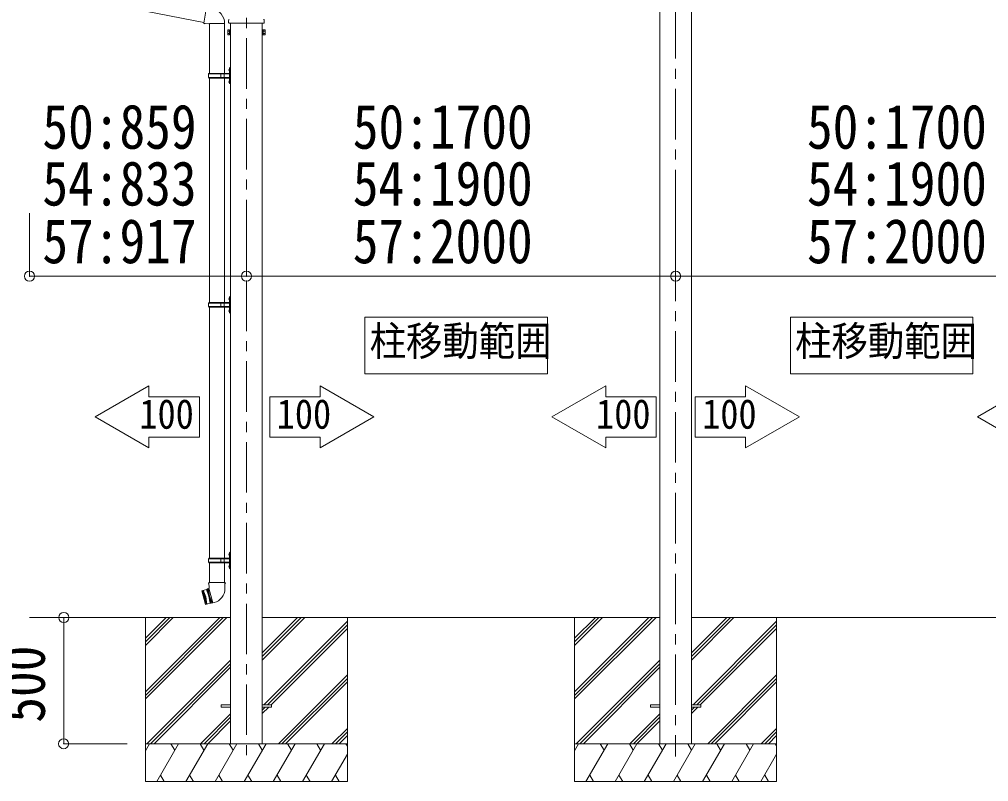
# Model space of a CAD drawing. Units: millimetres, scale not verified. Extents: x -11181 to 11305, y -7804 to 7716.
# Drawn here: x -8253 to -4415, y -3913 to -894 of the extents above; entities that cross this region are included whole.
import ezdxf
from ezdxf.enums import TextEntityAlignment as Align

# ---------------------------------------------------------------- set-up
doc = ezdxf.new("R2010")
doc.units = ezdxf.units.MM
doc.header["$LTSCALE"] = 40
doc.header["$PDMODE"] = 32
doc.header["$PDSIZE"] = 40
doc.linetypes.add('CHAIN1', pattern=[8, 5, -1, 1, -1])
doc.layers.add('0-0_0', color=4, linetype='Continuous', lineweight=9)
doc.layers.add('0-7_PARTS2', color=7, linetype='Continuous', lineweight=9)
doc.styles.add('ＭＳ ゴシック', font='')
doc.styles.get('ＭＳ ゴシック').set_extended_font_data('MS Gothic')

msp = doc.modelspace()

# ---------------------------------------------------------------- linework, layer by layer
at = {"layer": '0-0_0', "color": 5, "linetype": 'CHAIN1'}
for p, q in [((-5654.44, -529.28), (-5654.44, -3813.59)), ((-7354.44, -648.16), (-7354.44, -3813.59))]:
    msp.add_line(p, q, dxfattribs=at)
at = {"layer": '0-0_0', "color": 7}
for p, q in [((-8089.82, -795.38), (-7522.61, -905.63)), ((-7511.99, -845.38), (-7523.05, -908.11)), ((-7523.05, -908.11), (-7503.29, -911.24)), ((-7523.05, -908.11), (-7522.65, -910.36)), ((-7522.65, -910.36), (-7519.09, -910.99)), ((-7519.09, -910.99), (-7517.9, -908.92)), ((-7503.29, -911.24), (-7501.09, -910.25)), ((-7501.09, -910.25), (-7501.09, -910.29)), ((-7500.92, -910.48), (-7500.23, -910.61)), ((-7500.79, -910.65), (-7500.79, -1107.99)), ((-7441.76, -910.65), (-7500.12, -910.65)), ((-7440.96, -910.48), (-7441.65, -910.61)), ((-7441.09, -910.65), (-7441.09, -1107.99)), ((-7503.94, -1109.99), (-7502.94, -1107.99)), ((-7455.45, -1109.99), (-7503.94, -1109.99)), ((-7503.94, -1123.99), (-7503.94, -1109.99)), ((-7421.44, -1107.99), (-7502.94, -1107.99)), ((-7455.45, -1125.99), (-7455.45, -1107.99)), ((-7454.69, -1107.99), (-7452.69, -1109.99)), ((-7421.44, -1109.99), (-7452.69, -1109.99)), ((-7442.31, -1109.99), (-7444.31, -1107.99)), ((-7442.31, -1123.99), (-7442.31, -1109.99)), ((-7423.24, -1090.84), (-7421.2, -1091.84)), ((-7423.24, -1095.13), (-7421.2, -1094.14)), ((-7421.97, -1088.84), (-7421.97, -1097.14)), ((-7421.97, -1088.84), (-7421.34, -1088.84)), ((-7421.97, -1097.14), (-7421.34, -1097.14)), ((-7421.34, -1088.84), (-7420.94, -1089.24)), ((-7421.34, -1088.84), (-7421.34, -1097.14)), ((-7421.34, -1097.14), (-7420.94, -1096.74)), ((-7421.2, -1091.84), (-7420.58, -1092.99)), ((-7421.2, -1094.14), (-7420.58, -1092.99)), ((-7418.94, -1084.49), (-7420.94, -1086.49)), ((-7420.94, -1086.49), (-7420.94, -1147.49)), ((-7418.94, -1084.49), (-7416.94, -1084.49)), ((-7418.94, -1084.49), (-7418.94, -1149.49)), ((-7416.94, -1149.49), (-7416.94, -1084.49)), ((-7455.45, -1123.99), (-7503.94, -1123.99)), ((-7503.94, -1123.99), (-7502.94, -1125.99)), ((-7502.94, -1125.99), (-7421.44, -1125.99)), ((-7500.79, -1125.99), (-7500.79, -2015.48)), ((-7454.69, -1125.99), (-7452.69, -1123.99)), ((-7421.44, -1123.99), (-7452.69, -1123.99)), ((-7442.31, -1123.99), (-7444.31, -1125.99)), ((-7441.09, -1125.99), (-7441.09, -2015.48)), ((-7423.24, -1138.84), (-7421.2, -1139.84)), ((-7423.24, -1143.13), (-7421.2, -1142.14)), ((-7421.97, -1136.84), (-7421.97, -1145.14)), ((-7421.97, -1136.84), (-7421.34, -1136.84)), ((-7421.97, -1145.14), (-7421.34, -1145.14)), ((-7421.34, -1136.84), (-7420.94, -1137.24)), ((-7421.34, -1136.84), (-7421.34, -1145.14)), ((-7421.34, -1145.14), (-7420.94, -1144.74)), ((-7421.2, -1139.84), (-7420.58, -1140.99)), ((-7421.2, -1142.14), (-7420.58, -1140.99)), ((-7420.94, -1147.49), (-7418.94, -1149.49)), ((-7416.94, -1149.49), (-7418.94, -1149.49)), ((-7418.94, -1991.99), (-7420.94, -1993.99)), ((-7420.94, -1993.99), (-7420.94, -2054.99)), ((-7418.94, -1991.99), (-7416.94, -1991.99)), ((-7418.94, -1991.99), (-7418.94, -2056.99)), ((-7416.94, -2056.99), (-7416.94, -1991.99)), ((-7503.94, -2017.49), (-7502.94, -2015.49)), ((-7455.45, -2017.49), (-7503.94, -2017.49)), ((-7503.94, -2031.49), (-7503.94, -2017.49)), ((-7455.45, -2031.49), (-7503.94, -2031.49)), ((-7503.94, -2031.49), (-7502.94, -2033.49)), ((-7421.44, -2015.49), (-7502.94, -2015.49)), ((-7502.94, -2033.49), (-7421.44, -2033.49)), ((-7500.79, -2033.48), (-7500.79, -3027.99)), ((-7455.45, -2033.49), (-7455.45, -2015.49)), ((-7454.69, -2015.49), (-7452.69, -2017.49)), ((-7454.69, -2033.49), (-7452.69, -2031.49)), ((-7421.44, -2017.49), (-7452.69, -2017.49)), ((-7421.44, -2031.49), (-7452.69, -2031.49)), ((-7442.31, -2017.49), (-7444.31, -2015.49)), ((-7442.31, -2031.49), (-7444.31, -2033.49)), ((-7442.31, -2031.49), (-7442.31, -2017.49)), ((-7441.09, -2033.48), (-7441.09, -3027.99)), ((-7423.24, -1998.34), (-7421.2, -1999.34)), ((-7423.24, -2002.63), (-7421.2, -2001.64)), ((-7421.97, -1996.34), (-7421.97, -2004.64)), ((-7421.97, -1996.34), (-7421.34, -1996.34)), ((-7421.97, -2004.64), (-7421.34, -2004.64)), ((-7421.34, -1996.34), (-7420.94, -1996.74)), ((-7421.34, -1996.34), (-7421.34, -2004.64)), ((-7421.34, -2004.64), (-7420.94, -2004.24)), ((-7421.2, -1999.34), (-7420.58, -2000.49)), ((-7421.2, -2001.64), (-7420.58, -2000.49)), ((-7423.24, -2046.34), (-7421.2, -2047.34)), ((-7423.24, -2050.63), (-7421.2, -2049.64)), ((-7421.97, -2044.34), (-7421.97, -2052.64)), ((-7421.97, -2044.34), (-7421.34, -2044.34)), ((-7421.97, -2052.64), (-7421.34, -2052.64)), ((-7421.34, -2044.34), (-7420.94, -2044.74)), ((-7421.34, -2044.34), (-7421.34, -2052.64)), ((-7421.34, -2052.64), (-7420.94, -2052.24)), ((-7421.2, -2047.34), (-7420.58, -2048.49)), ((-7421.2, -2049.64), (-7420.58, -2048.49)), ((-7420.94, -2054.99), (-7418.94, -2056.99)), ((-7416.94, -2056.99), (-7418.94, -2056.99)), ((-7503.94, -3029.99), (-7502.94, -3027.99)), ((-7455.45, -3029.99), (-7503.94, -3029.99)), ((-7503.94, -3043.99), (-7503.94, -3029.99)), ((-7421.44, -3027.99), (-7502.94, -3027.99)), ((-7455.45, -3045.99), (-7455.45, -3027.99)), ((-7454.69, -3027.99), (-7452.69, -3029.99)), ((-7421.44, -3029.99), (-7452.69, -3029.99)), ((-7442.31, -3029.99), (-7444.31, -3027.99)), ((-7442.31, -3043.99), (-7442.31, -3029.99)), ((-7423.24, -3010.84), (-7421.2, -3011.84)), ((-7423.24, -3015.13), (-7421.2, -3014.14)), ((-7421.97, -3008.84), (-7421.97, -3017.14)), ((-7421.97, -3008.84), (-7421.34, -3008.84)), ((-7421.97, -3017.14), (-7421.34, -3017.14)), ((-7421.34, -3008.84), (-7420.94, -3009.24)), ((-7421.34, -3008.84), (-7421.34, -3017.14)), ((-7421.34, -3017.14), (-7420.94, -3016.74)), ((-7421.2, -3011.84), (-7420.58, -3012.99)), ((-7421.2, -3014.14), (-7420.58, -3012.99)), ((-7418.94, -3004.49), (-7420.94, -3006.49)), ((-7420.94, -3006.49), (-7420.94, -3067.49)), ((-7418.94, -3004.49), (-7416.94, -3004.49)), ((-7418.94, -3004.49), (-7418.94, -3069.49)), ((-7416.94, -3069.49), (-7416.94, -3004.49)), ((-7455.45, -3043.99), (-7503.94, -3043.99)), ((-7503.94, -3043.99), (-7502.94, -3045.99)), ((-7502.94, -3045.99), (-7421.44, -3045.99)), ((-7500.79, -3045.99), (-7500.79, -3123.85)), ((-7454.69, -3045.99), (-7452.69, -3043.99)), ((-7421.44, -3043.99), (-7452.69, -3043.99)), ((-7442.31, -3043.99), (-7444.31, -3045.99)), ((-7441.09, -3045.99), (-7441.09, -3123.85)), ((-7423.24, -3058.84), (-7421.2, -3059.84)), ((-7423.24, -3063.13), (-7421.2, -3062.14)), ((-7421.97, -3056.84), (-7421.97, -3065.14)), ((-7421.97, -3056.84), (-7421.34, -3056.84)), ((-7421.97, -3065.14), (-7421.34, -3065.14)), ((-7421.34, -3056.84), (-7420.94, -3057.24)), ((-7421.34, -3056.84), (-7421.34, -3065.14)), ((-7421.34, -3065.14), (-7420.94, -3064.74)), ((-7421.2, -3059.84), (-7420.58, -3060.99)), ((-7421.2, -3062.14), (-7420.58, -3060.99)), ((-7420.94, -3067.49), (-7418.94, -3069.49)), ((-7416.94, -3069.49), (-7418.94, -3069.49)), ((-7502.64, -3123.85), (-7504.34, -3128.35)), ((-7502.61, -3128.85), (-7504.34, -3128.35)), ((-7502.5, -3147.09), (-7502.89, -3147.2)), ((-7502.89, -3147.2), (-7487.28, -3205.44)), ((-7502.64, -3123.85), (-7502.5, -3147.09)), ((-7439.24, -3123.85), (-7502.64, -3123.85)), ((-7439.24, -3123.85), (-7439.39, -3148.85)), ((-7437.74, -3128.35), (-7439.27, -3128.85)), ((-7439.24, -3123.85), (-7437.74, -3128.35)), ((-7531.22, -3157.38), (-7530.87, -3156.77)), ((-7531.22, -3157.38), (-7516.91, -3210.79)), ((-7513, -3151.98), (-7530.87, -3156.77)), ((-7516.3, -3211.15), (-7530.87, -3156.77)), ((-7522.62, -3183.7), (-7527, -3155.73)), ((-7527, -3155.73), (-7512.43, -3210.11)), ((-7514.89, -3181.63), (-7525.07, -3155.21)), ((-7525.07, -3155.21), (-7510.5, -3209.6)), ((-7522.62, -3183.7), (-7512.43, -3210.11)), ((-7514.89, -3181.63), (-7510.5, -3209.6)), ((-7510.36, -3150.24), (-7513, -3151.98)), ((-7513, -3151.98), (-7502.82, -3178.39)), ((-7510.36, -3150.24), (-7508.43, -3149.72)), ((-7495.27, -3206.55), (-7510.36, -3150.24)), ((-7505.47, -3149.18), (-7508.43, -3149.72)), ((-7508.43, -3149.72), (-7493.34, -3206.03)), ((-7502.57, -3148.41), (-7505.47, -3149.18)), ((-7505.47, -3149.18), (-7500.88, -3177.87)), ((-7502.82, -3178.39), (-7498.43, -3206.36)), ((-7490.51, -3205.01), (-7500.88, -3177.87)), ((-7516.3, -3211.15), (-7516.91, -3210.79)), ((-7498.43, -3206.36), (-7516.3, -3211.15)), ((-7495.27, -3206.55), (-7498.43, -3206.36)), ((-7495.27, -3206.55), (-7493.34, -3206.03)), ((-7490.51, -3205.01), (-7493.34, -3206.03)), ((-7487.61, -3204.24), (-7490.51, -3205.01)), ((-7487.28, -3205.44), (-7482.37, -3204.13)), ((-8213.28, -3262.98), (-7416.94, -3262.98)), ((-7754.44, -3345.03), (-7672.39, -3262.98)), ((-7754.44, -3359.17), (-7658.25, -3262.98)), ((-7754.44, -3373.31), (-7644.11, -3262.98)), ((-7754.44, -3585.44), (-7431.97, -3262.98)), ((-7754.44, -3571.3), (-7446.12, -3262.98)), ((-7754.44, -3557.16), (-7460.26, -3262.98)), ((-7754.44, -3262.98), (-7754.44, -3912.98)), ((-7291.94, -3403.03), (-7151.89, -3262.98)), ((-7291.94, -3417.17), (-7137.75, -3262.98)), ((-7291.94, -3431.31), (-7123.61, -3262.98)), ((-7291.94, -3262.98), (-5716.94, -3262.98)), ((-7285.26, -3608.48), (-6954.44, -3277.66)), ((-7271.12, -3608.48), (-6954.44, -3291.8)), ((-6954.44, -3262.98), (-6954.44, -3912.98)), ((-6054.44, -3345.03), (-5972.39, -3262.98)), ((-6054.44, -3359.17), (-5958.25, -3262.98)), ((-6054.44, -3373.31), (-5944.11, -3262.98)), ((-6054.44, -3585.44), (-5731.98, -3262.98)), ((-6054.44, -3571.3), (-5746.12, -3262.98)), ((-6054.44, -3557.16), (-5760.26, -3262.98)), ((-6054.44, -3262.98), (-6054.44, -3912.98)), ((-5591.94, -3403.03), (-5451.89, -3262.98)), ((-5591.94, -3417.17), (-5437.75, -3262.98)), ((-5591.94, -3431.31), (-5423.61, -3262.98)), ((-5591.94, -3262.98), (-4016.94, -3262.98)), ((-5585.27, -3608.48), (-5254.44, -3277.66)), ((-5571.12, -3608.48), (-5254.44, -3291.8)), ((-5254.44, -3262.98), (-5254.44, -3912.98)), ((-7256.98, -3608.48), (-6954.44, -3305.95)), ((-5556.98, -3608.48), (-5254.44, -3305.95)), ((-7748.13, -3762.98), (-7416.94, -3431.79)), ((-7733.99, -3762.98), (-7416.94, -3445.94)), ((-6048.13, -3762.98), (-5716.94, -3431.79)), ((-6033.99, -3762.98), (-5716.94, -3445.94)), ((-7719.84, -3762.98), (-7416.94, -3460.08)), ((-7227.63, -3762.98), (-6954.44, -3489.79)), ((-6019.85, -3762.98), (-5716.94, -3460.08)), ((-5527.63, -3762.98), (-5254.44, -3489.79)), ((-7213.49, -3762.98), (-6954.44, -3503.94)), ((-7199.34, -3762.98), (-6954.44, -3518.08)), ((-5513.49, -3762.98), (-5254.44, -3503.94)), ((-5499.35, -3762.98), (-5254.44, -3518.08)), ((-7416.94, -3643.93), (-7536, -3762.98)), ((-7291.94, -3629.3), (-7280.12, -3617.48)), ((-7291.94, -3643.44), (-7265.98, -3617.48)), ((-5716.94, -3643.93), (-5836, -3762.98)), ((-5591.94, -3629.3), (-5580.12, -3617.48)), ((-5591.94, -3643.44), (-5565.98, -3617.48)), ((-7521.85, -3762.98), (-7416.94, -3658.07)), ((-7507.71, -3762.98), (-7416.94, -3672.21)), ((-5821.86, -3762.98), (-5716.94, -3658.07)), ((-5807.72, -3762.98), (-5716.94, -3672.21)), ((-7015.5, -3762.98), (-6954.44, -3701.92)), ((-7001.35, -3762.98), (-6954.44, -3716.07)), ((-5315.5, -3762.98), (-5254.44, -3701.92)), ((-5301.36, -3762.98), (-5254.44, -3716.07)), ((-6987.21, -3762.98), (-6954.44, -3730.21)), ((-5287.22, -3762.98), (-5254.44, -3730.21)), ((-7754.44, -3790.49), (-7738.56, -3762.98)), ((-6954.44, -3762.98), (-7754.44, -3762.98)), ((-7709.69, -3912.98), (-7623.09, -3762.98)), ((-7638.09, -3788.96), (-7653.09, -3762.98)), ((-7594.22, -3912.98), (-7507.62, -3762.98)), ((-7522.62, -3788.97), (-7537.62, -3762.98)), ((-7478.75, -3912.98), (-7392.15, -3762.98)), ((-7407.15, -3788.97), (-7422.15, -3762.98)), ((-7363.28, -3912.98), (-7276.68, -3762.98)), ((-7291.68, -3788.96), (-7306.68, -3762.98)), ((-7247.81, -3912.98), (-7161.21, -3762.98)), ((-7176.21, -3788.96), (-7191.21, -3762.98)), ((-7132.34, -3912.98), (-7045.74, -3762.98)), ((-7075.74, -3762.98), (-7060.74, -3788.96)), ((-6960.27, -3762.98), (-6954.44, -3773.08)), ((-6054.44, -3790.49), (-6038.56, -3762.98)), ((-5254.44, -3762.98), (-6054.44, -3762.98)), ((-6009.69, -3912.98), (-5923.09, -3762.98)), ((-5938.09, -3788.96), (-5953.09, -3762.98)), ((-5894.22, -3912.98), (-5807.62, -3762.98)), ((-5822.62, -3788.97), (-5837.62, -3762.98)), ((-5778.75, -3912.98), (-5692.15, -3762.98)), ((-5707.15, -3788.97), (-5722.15, -3762.98)), ((-5663.28, -3912.98), (-5576.68, -3762.98)), ((-5591.68, -3788.96), (-5606.68, -3762.98)), ((-5547.81, -3912.98), (-5461.21, -3762.98)), ((-5476.21, -3788.96), (-5491.21, -3762.98)), ((-5432.34, -3912.98), (-5345.74, -3762.98)), ((-5375.74, -3762.98), (-5360.74, -3788.96)), ((-5260.27, -3762.98), (-5254.44, -3773.08)), ((-7016.87, -3912.98), (-6954.44, -3804.85)), ((-5316.87, -3912.98), (-5254.44, -3804.85)), ((-7754.44, -3912.98), (-6954.44, -3912.98)), ((-7694.69, -3887), (-7679.69, -3912.98)), ((-7579.22, -3887), (-7564.22, -3912.98)), ((-7463.75, -3887), (-7448.75, -3912.98)), ((-7348.28, -3887), (-7333.28, -3912.98)), ((-7232.81, -3887), (-7217.81, -3912.98)), ((-7117.34, -3887), (-7102.34, -3912.98)), ((-7001.87, -3887), (-6986.87, -3912.98)), ((-6054.44, -3912.98), (-5254.44, -3912.98)), ((-5994.7, -3887), (-5979.7, -3912.98)), ((-5879.23, -3887), (-5864.23, -3912.98)), ((-5763.75, -3887), (-5748.76, -3912.98)), ((-5648.28, -3887), (-5633.29, -3912.98)), ((-5532.82, -3887), (-5517.82, -3912.98)), ((-5417.35, -3887), (-5402.35, -3912.98)), ((-5301.88, -3887), (-5286.88, -3912.98))]:
    msp.add_line(p, q, dxfattribs=at)
at = {"layer": '0-0_0'}
for p, q in [((-5716.94, -790.21), (-5716.94, -3762.98)), ((-5591.94, -790.21), (-5591.94, -3762.98)), ((-7424.69, -905.58), (-7424.69, -897.58)), ((-7422.93, -909.02), (-7422.99, -908.98)), ((-7422.99, -908.98), (-7422.99, -908.98)), ((-7422.88, -909.05), (-7422.93, -909.02)), ((-7422.9, -894.12), (-7422.9, -894.12)), ((-7422.87, -909.05), (-7422.88, -909.05)), ((-7422.71, -909.08), (-7422.87, -909.05)), ((-7422.69, -909.08), (-7422.71, -909.08)), ((-7422.69, -909.08), (-7286.19, -909.08)), ((-7416.94, -909.08), (-7416.94, -3762.98)), ((-7291.94, -909.08), (-7291.94, -3762.98)), ((-7286.17, -909.08), (-7286.19, -909.08)), ((-7286.16, -909.08), (-7286.17, -909.08)), ((-7286, -909.05), (-7286.16, -909.08)), ((-7285.89, -908.98), (-7286, -909.05)), ((-7285.98, -894.12), (-7285.98, -894.12)), ((-7285.89, -908.98), (-7285.89, -908.98)), ((-7284.19, -897.58), (-7284.19, -905.58)), ((-7428.44, -936.48), (-7427.68, -935.17)), ((-7428.44, -936.48), (-7428.44, -953.48)), ((-7428.44, -953.48), (-7427.68, -954.8)), ((-7421.44, -935.17), (-7427.68, -935.17)), ((-7421.44, -940.08), (-7427.68, -940.08)), ((-7421.44, -949.89), (-7427.68, -949.89)), ((-7421.44, -954.8), (-7427.68, -954.8)), ((-7421.44, -954.8), (-7421.44, -935.17)), ((-7421.44, -935.78), (-7418.94, -935.78)), ((-7418.94, -954.18), (-7421.44, -954.18)), ((-7418.94, -934.48), (-7416.94, -934.48)), ((-7418.94, -955.48), (-7418.94, -934.48)), ((-7416.94, -955.48), (-7418.94, -955.48)), ((-7416.94, -934.48), (-7416.94, -955.48)), ((-7289.94, -934.48), (-7291.94, -934.48)), ((-7291.94, -955.48), (-7289.94, -955.48)), ((-7289.94, -955.48), (-7289.94, -934.48)), ((-7287.44, -935.78), (-7289.94, -935.78)), ((-7289.94, -954.18), (-7287.44, -954.18)), ((-7287.44, -935.17), (-7281.2, -935.17)), ((-7287.44, -954.8), (-7287.44, -935.17)), ((-7287.44, -940.08), (-7281.2, -940.08)), ((-7287.44, -949.89), (-7281.2, -949.89)), ((-7287.44, -954.8), (-7281.2, -954.8)), ((-7280.44, -936.48), (-7281.2, -935.17)), ((-7280.44, -953.48), (-7281.2, -954.8)), ((-7280.44, -936.48), (-7280.44, -953.48)), ((-7454.44, -3608.48), (-7454.44, -3617.48)), ((-7454.44, -3608.48), (-7416.94, -3608.48)), ((-7454.44, -3617.48), (-7416.94, -3617.48)), ((-7291.94, -3608.48), (-7254.44, -3608.48)), ((-7291.94, -3617.48), (-7254.44, -3617.48)), ((-7254.44, -3608.48), (-7254.44, -3617.48)), ((-5754.44, -3608.48), (-5754.44, -3617.48)), ((-5754.44, -3608.48), (-5716.94, -3608.48)), ((-5754.44, -3617.48), (-5716.94, -3617.48)), ((-5591.94, -3608.48), (-5554.44, -3608.48)), ((-5591.94, -3617.48), (-5554.44, -3617.48)), ((-5554.44, -3608.48), (-5554.44, -3617.48))]:
    msp.add_line(p, q, dxfattribs=at)
at = {"layer": '0-0_0', "color": 6}
for p, q in [((-8213.28, -1910.92), (-8213.28, -1660.92)), ((-7354.44, -1910.92), (-7354.44, -1660.92)), ((-5654.44, -1910.92), (-5654.44, -1660.92)), ((-7354.44, -1910.92), (-8213.28, -1910.92)), ((-4204.72, -1910.92), (-7354.44, -1910.92))]:
    msp.add_line(p, q, dxfattribs=at)
at = {"layer": '0-0_0', "color": 7}
for centre, radius, start, end in [((-7501.09, -910.25), 60.3, 359.96938, 78), ((-7500.89, -910.29), 0.2, 180, 260), ((-7500.28, -910.9), 0.3, 57.22653, 80), ((-7441.6, -910.9), 0.3, 100, 122.77347), ((-7440.99, -910.29), 0.2, 280, 359.96938), ((-7417.64, -1092.99), 6, 136.21765, 223.78235), ((-7421.44, -1107.49), 0.5, 270, 0), ((-7421.44, -1109.49), 0.5, 270, 0), ((-7417.64, -1140.99), 6, 136.21765, 223.78235), ((-7421.44, -1124.49), 0.5, 0, 90), ((-7421.44, -1126.49), 0.5, 0, 90), ((-7417.64, -2000.49), 6, 136.21765, 223.78235), ((-7421.44, -2014.99), 0.5, 270, 0), ((-7421.44, -2016.99), 0.5, 270, 0), ((-7421.44, -2031.99), 0.5, 0, 90), ((-7421.44, -2033.99), 0.5, 0, 90), ((-7417.64, -2048.49), 6, 136.21765, 223.78235), ((-7417.64, -3012.99), 6, 136.21765, 223.78235), ((-7421.44, -3027.49), 0.5, 270, 0), ((-7421.44, -3029.49), 0.5, 270, 0), ((-7417.64, -3060.99), 6, 136.21765, 223.78235), ((-7421.44, -3044.49), 0.5, 0, 90), ((-7421.44, -3046.49), 0.5, 0, 90), ((-7497.39, -3148.11), 58, 285, 359.65623)]:
    msp.add_arc(centre, radius, start, end, dxfattribs=at)
at = {"layer": '0-0_0'}
for centre, radius, start, end in [((-7420.44, -897.58), 4.25, 125.37642, 180), ((-7420.44, -905.58), 4.25, 180, 233.11111), ((-7423.19, -893.71), 0.5, 305.4181, 359.95288), ((-7285.69, -893.71), 0.5, 180.04713, 234.58188), ((-7288.44, -897.58), 4.25, 0, 54.62358), ((-7288.44, -905.58), 4.25, 306.88889, 0), ((-7424.09, -937.62), 4.34, 145.61575, 214.38425), ((-7412.2, -944.98), 16.24, 162.41205, 197.58795), ((-7424.09, -952.34), 4.34, 145.61575, 214.38425), ((-7296.68, -944.98), 16.24, 342.41205, 17.58795), ((-7284.78, -937.62), 4.34, 325.61575, 34.38425), ((-7284.78, -952.34), 4.34, 325.61575, 34.38425)]:
    msp.add_arc(centre, radius, start, end, dxfattribs=at)
at = {"layer": '0-0_0', "color": 6}
for p in [(-8213.28, -1910.92), (-7354.44, -1910.92), (-5654.44, -1910.92)]:
    msp.add_point(p, dxfattribs=at)
at = {"layer": '0-7_PARTS2'}
for p, q in [((-6884.99, -2073.29), (-6884.99, -2298.19)), ((-5200.03, -2073.29), (-5200.03, -2298.19)), ((-7740.29, -2345.32), (-7740.29, -2388.33)), ((-7062.17, -2345.32), (-7062.17, -2388.33)), ((-5931.6, -2345.32), (-5931.6, -2388.33)), ((-5377.21, -2345.32), (-5377.21, -2388.33)), ((-7740.29, -2548.08), (-7740.29, -2591.08)), ((-7740.29, -2548.08), (-7540.29, -2548.08)), ((-7062.17, -2548.08), (-7262.17, -2548.08)), ((-7062.17, -2548.08), (-7062.17, -2591.08)), ((-5931.6, -2548.08), (-5931.6, -2591.08)), ((-5931.6, -2548.08), (-5731.6, -2548.08)), ((-5377.21, -2548.08), (-5577.21, -2548.08)), ((-5377.21, -2548.08), (-5377.21, -2591.08))]:
    msp.add_line(p, q, dxfattribs=at)
at = {"layer": '0-7_PARTS2', "color": 6}
for p, q in [((-7827.2, -3262.98), (-8078.2, -3262.98)), ((-8077.2, -3262.98), (-8077.2, -3762.98)), ((-7827.2, -3762.98), (-8078.2, -3762.98))]:
    msp.add_line(p, q, dxfattribs=at)
at = {"layer": '0-7_PARTS2'}
for points in [[(-6884.99, -2298.19), (-6161.91, -2298.19), (-6161.91, -2073.29), (-6884.99, -2073.29)], [(-5200.03, -2298.19), (-4476.95, -2298.19), (-4476.95, -2073.29), (-5200.03, -2073.29)], [(-7740.29, -2591.08), (-7953.12, -2468.2), (-7740.29, -2345.32)], [(-7062.17, -2591.08), (-6849.34, -2468.2), (-7062.17, -2345.32)], [(-5931.6, -2591.08), (-6144.43, -2468.2), (-5931.6, -2345.32)], [(-5377.21, -2591.08), (-5164.38, -2468.2), (-5377.21, -2345.32)], [(-4246.63, -2591.08), (-4459.47, -2468.2), (-4246.63, -2345.32)], [(-7740.29, -2388.33), (-7540.29, -2388.33), (-7540.29, -2548.08)], [(-7062.17, -2388.33), (-7262.17, -2388.33), (-7262.17, -2548.08)], [(-5931.6, -2388.33), (-5731.6, -2388.33), (-5731.6, -2548.08)], [(-5377.21, -2388.33), (-5577.21, -2388.33), (-5577.21, -2548.08)]]:
    msp.add_lwpolyline(points, dxfattribs=at)
at = {"layer": '0-7_PARTS2', "color": 6}
for p in [(-8077.2, -3262.98), (-8078.2, -3762.98)]:
    msp.add_point(p, dxfattribs=at)

# ---------------------------------------------------------------- texts
at = {"layer": '0-0_0', "color": 7, "style": 'ＭＳ ゴシック', "width": 0.85}
for s, p in [('50:859', (-8162.39, -1458.97)), ('50:1700', (-6933.14, -1458.97)), ('50:1700', (-5134.44, -1458.97)), ('54:833', (-8162.39, -1683.88)), ('54:1900', (-6933.14, -1683.88)), ('54:1900', (-5134.44, -1683.88)), ('57:917', (-8162.39, -1912.48)), ('57:2000', (-6933.14, -1912.48)), ('57:2000', (-5134.44, -1912.48))]:
    msp.add_text(s, height=176, dxfattribs=at).set_placement(p, align=Align.BOTTOM_LEFT)
at = {"layer": '0-7_PARTS2', "style": 'ＭＳ ゴシック', "width": 0.9}
for s, p in [('柱移動範囲', (-6866.2, -2261.52)), ('柱移動範囲', (-5181.24, -2261.52)), ('100', (-7778.18, -2550.33)), ('100', (-7234.28, -2550.33)), ('100', (-5969.49, -2550.33)), ('100', (-5549.32, -2550.33))]:
    msp.add_text(s, height=117.3, dxfattribs=at).set_placement(p, align=Align.BOTTOM_LEFT)
at = {"layer": '0-7_PARTS2', "style": 'ＭＳ ゴシック', "width": 0.85}
msp.add_text('500', height=176, rotation=90, dxfattribs=at).set_placement((-8099.76, -3679.57), align=Align.BOTTOM_LEFT)

doc.saveas('drawing.dxf')
